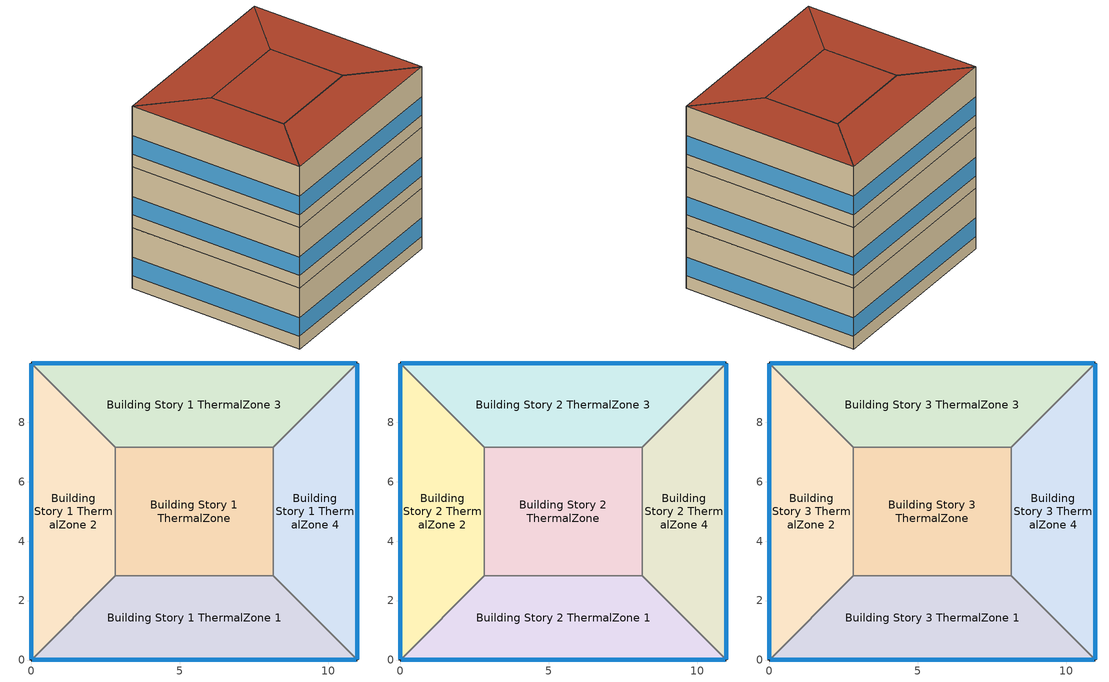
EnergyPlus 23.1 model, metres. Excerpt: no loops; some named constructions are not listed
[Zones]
Building Story 1 ThermalZone
 floor ground (Typical Insulated Carpeted 8in Slab Floor): 8.14,2.83 2.83,2.83 2.83,7.17 8.14,7.17 z0
 wall adiabatic (Typical Interior Wall): 2.83,2.83 8.14,2.83 8.14,7.17 2.83,7.17 2.83,2.83 z0:3.6
 ceiling adiabatic (Typical Interior Floor): 8.14,7.17 2.83,7.17 2.83,2.83 8.14,2.83 z3.6
Building Story 1 ThermalZone 1
 floor ground (Typical Insulated Carpeted 8in Slab Floor): 10.97,0 0,0 2.83,2.83 8.14,2.83 z0
 wall outside (Typical Insulated Steel Framed Exterior Wall R-20.41): 0,0 10.97,0 z0:3.6
 wall adiabatic (Typical Interior Wall): 10.97,0 8.14,2.83 2.83,2.83 0,0 z0:3.6
 window (U 0.48 SHGC 0.40 Dbl Ref-D Clr 6mm/13mm): 0.03,0 10.94,0 z0.76:1.85
 ceiling adiabatic (Typical Interior Ceiling): 8.14,2.83 2.83,2.83 0,0 10.97,0 z3.6
Building Story 1 ThermalZone 2
 floor ground (Typical Insulated Carpeted 8in Slab Floor): 0,0 0,10 2.83,7.17 2.83,2.83 z0
 wall outside (Typical Insulated Steel Framed Exterior Wall R-20.41): 0,10 0,0 z0:3.6
 wall adiabatic (Typical Interior Wall): 0,0 2.83,2.83 2.83,7.17 0,10 z0:3.6
 window (U 0.48 SHGC 0.40 Dbl Ref-D Clr 6mm/13mm): 0,9.97 0,0.03 z0.76:1.85
 ceiling adiabatic (Typical Interior Ceiling): 2.83,2.83 2.83,7.17 0,10 0,0 z3.6
Building Story 1 ThermalZone 3
 floor ground (Typical Insulated Carpeted 8in Slab Floor): 0,10 10.97,10 8.14,7.17 2.83,7.17 z0
 wall outside (Typical Insulated Steel Framed Exterior Wall R-20.41): 10.97,10 0,10 z0:3.6
 wall adiabatic (Typical Interior Wall): 0,10 2.83,7.17 8.14,7.17 10.97,10 z0:3.6
 window (U 0.48 SHGC 0.40 Dbl Ref-D Clr 6mm/13mm): 10.94,10 0.03,10 z0.76:1.85
 ceiling adiabatic (Typical Interior Ceiling): 2.83,7.17 8.14,7.17 10.97,10 0,10 z3.6
Building Story 1 ThermalZone 4
 floor ground (Typical Insulated Carpeted 8in Slab Floor): 10.97,10 10.97,0 8.14,2.83 8.14,7.17 z0
 wall outside (Typical Insulated Steel Framed Exterior Wall R-20.41): 10.97,0 10.97,10 z0:3.6
 wall adiabatic (Typical Interior Wall): 10.97,10 8.14,7.17 8.14,2.83 10.97,0 z0:3.6
 window (U 0.48 SHGC 0.40 Dbl Ref-D Clr 6mm/13mm): 10.97,0.03 10.97,9.97 z0.76:1.85
 ceiling adiabatic (Typical Interior Ceiling): 8.14,7.17 8.14,2.83 10.97,0 10.97,10 z3.6
Building Story 2 ThermalZone
 floor adiabatic (Typical Interior Floor): 8.14,2.83 2.83,2.83 2.83,7.17 8.14,7.17 z3.6
 wall adiabatic (Typical Interior Wall): 2.83,2.83 8.14,2.83 8.14,7.17 2.83,7.17 2.83,2.83 z3.6:7.2
 ceiling adiabatic (Typical Interior Ceiling): 8.14,7.17 2.83,7.17 2.83,2.83 8.14,2.83 z7.2
Building Story 2 ThermalZone 1
 floor adiabatic (Typical Interior Ceiling): 10.97,0 0,0 2.83,2.83 8.14,2.83 z3.6
 wall outside (Typical Insulated Steel Framed Exterior Wall R-20.41): 0,0 10.97,0 z3.6:7.2
 wall adiabatic (Typical Interior Wall): 10.97,0 8.14,2.83 2.83,2.83 0,0 z3.6:7.2
 window (U 0.48 SHGC 0.40 Dbl Ref-D Clr 6mm/13mm): 0.03,0 10.94,0 z4.36:5.45
 ceiling adiabatic (Typical Interior Ceiling): 8.14,2.83 2.83,2.83 0,0 10.97,0 z7.2
Building Story 2 ThermalZone 2
 floor adiabatic (Typical Interior Ceiling): 0,0 0,10 2.83,7.17 2.83,2.83 z3.6
 wall outside (Typical Insulated Steel Framed Exterior Wall R-20.41): 0,10 0,0 z3.6:7.2
 wall adiabatic (Typical Interior Wall): 0,0 2.83,2.83 2.83,7.17 0,10 z3.6:7.2
 window (U 0.48 SHGC 0.40 Dbl Ref-D Clr 6mm/13mm): 0,9.97 0,0.03 z4.36:5.45
 ceiling adiabatic (Typical Interior Ceiling): 2.83,2.83 2.83,7.17 0,10 0,0 z7.2
Building Story 2 ThermalZone 3
 floor adiabatic (Typical Interior Ceiling): 0,10 10.97,10 8.14,7.17 2.83,7.17 z3.6
 wall outside (Typical Insulated Steel Framed Exterior Wall R-20.41): 10.97,10 0,10 z3.6:7.2
 wall adiabatic (Typical Interior Wall): 0,10 2.83,7.17 8.14,7.17 10.97,10 z3.6:7.2
 window (U 0.48 SHGC 0.40 Dbl Ref-D Clr 6mm/13mm): 10.94,10 0.03,10 z4.36:5.45
 ceiling adiabatic (Typical Interior Ceiling): 2.83,7.17 8.14,7.17 10.97,10 0,10 z7.2
Building Story 2 ThermalZone 4
 floor adiabatic (Typical Interior Ceiling): 10.97,10 10.97,0 8.14,2.83 8.14,7.17 z3.6
 wall outside (Typical Insulated Steel Framed Exterior Wall R-20.41): 10.97,0 10.97,10 z3.6:7.2
 wall adiabatic (Typical Interior Wall): 10.97,10 8.14,7.17 8.14,2.83 10.97,0 z3.6:7.2
 window (U 0.48 SHGC 0.40 Dbl Ref-D Clr 6mm/13mm): 10.97,0.03 10.97,9.97 z4.36:5.45
 ceiling adiabatic (Typical Interior Ceiling): 8.14,7.17 8.14,2.83 10.97,0 10.97,10 z7.2
Building Story 3 ThermalZone
 floor adiabatic (Typical Interior Ceiling): 8.14,2.83 2.83,2.83 2.83,7.17 8.14,7.17 z7.2
 wall adiabatic (Typical Interior Wall): 2.83,2.83 8.14,2.83 8.14,7.17 2.83,7.17 2.83,2.83 z7.2:10.8
 roof outside (Typical IEAD Roof R-31.25): 8.14,7.17 2.83,7.17 2.83,2.83 8.14,2.83 z10.8
Building Story 3 ThermalZone 1
 floor adiabatic (Typical Interior Ceiling): 10.97,0 0,0 2.83,2.83 8.14,2.83 z7.2
 wall outside (Typical Insulated Steel Framed Exterior Wall R-20.41): 0,0 10.97,0 z7.2:10.8
 wall adiabatic (Typical Interior Wall): 10.97,0 8.14,2.83 2.83,2.83 0,0 z7.2:10.8
 window (U 0.48 SHGC 0.40 Dbl Ref-D Clr 6mm/13mm): 0.03,0 10.94,0 z7.96:9.05
 roof outside (Typical IEAD Roof R-31.25): 8.14,2.83 2.83,2.83 0,0 10.97,0 z10.8
Building Story 3 ThermalZone 2
 floor adiabatic (Typical Interior Ceiling): 0,0 0,10 2.83,7.17 2.83,2.83 z7.2
 wall outside (Typical Insulated Steel Framed Exterior Wall R-20.41): 0,10 0,0 z7.2:10.8
 wall adiabatic (Typical Interior Wall): 0,0 2.83,2.83 2.83,7.17 0,10 z7.2:10.8
 window (U 0.48 SHGC 0.40 Dbl Ref-D Clr 6mm/13mm): 0,9.97 0,0.03 z7.96:9.05
 roof outside (Typical IEAD Roof R-31.25): 2.83,2.83 2.83,7.17 0,10 0,0 z10.8
Building Story 3 ThermalZone 3
 floor adiabatic (Typical Interior Ceiling): 0,10 10.97,10 8.14,7.17 2.83,7.17 z7.2
 wall outside (Typical Insulated Steel Framed Exterior Wall R-20.41): 10.97,10 0,10 z7.2:10.8
 wall adiabatic (Typical Interior Wall): 0,10 2.83,7.17 8.14,7.17 10.97,10 z7.2:10.8
 window (U 0.48 SHGC 0.40 Dbl Ref-D Clr 6mm/13mm): 10.94,10 0.03,10 z7.96:9.05
 roof outside (Typical IEAD Roof R-31.25): 2.83,7.17 8.14,7.17 10.97,10 0,10 z10.8
Building Story 3 ThermalZone 4
 floor adiabatic (Typical Interior Ceiling): 10.97,10 10.97,0 8.14,2.83 8.14,7.17 z7.2
 wall outside (Typical Insulated Steel Framed Exterior Wall R-20.41): 10.97,0 10.97,10 z7.2:10.8
 wall adiabatic (Typical Interior Wall): 10.97,10 8.14,7.17 8.14,2.83 10.97,0 z7.2:10.8
 window (U 0.48 SHGC 0.40 Dbl Ref-D Clr 6mm/13mm): 10.97,0.03 10.97,9.97 z7.96:9.05
 roof outside (Typical IEAD Roof R-31.25): 8.14,7.17 8.14,2.83 10.97,0 10.97,10 z10.8
[Schedule:Day:Interval]
SchoolSecondary BLDG_LIGHT_SCH_2013 Wknd Day; SchoolSecondary BLDG_LIGHT_SCH_2013 Wknd Day 1; SchoolSecondary BLDG_LIGHT_SCH_2013 Default; SchoolSecondary BLDG_LIGHT_CLASSROOM_SCH_2013 Wknd Day; SchoolSecondary BLDG_LIGHT_CLASSROOM_SCH_2013 Wknd Day 1; SchoolSecondary BLDG_LIGHT_CLASSROOM_SCH_2013 Default; SchoolSecondary BLDG_LIGHT_CORRIDOR_SCH_2013 Wknd Day; SchoolSecondary BLDG_LIGHT_CORRIDOR_SCH_2013 Wknd Day 1; SchoolSecondary BLDG_LIGHT_CORRIDOR_SCH_2013 Default; SchoolSecondary BLDG_LIGHT_GYM_SCH_2013 Wknd Day; SchoolSecondary BLDG_LIGHT_GYM_SCH_2013 Wknd Day 1; SchoolSecondary BLDG_LIGHT_GYM_SCH_2013 Default; SchoolSecondary BLDG_LIGHT_LIBRARY_SCH_2013 Wknd Day; SchoolSecondary BLDG_LIGHT_LIBRARY_SCH_2013 Wknd Day 1; SchoolSecondary BLDG_LIGHT_LIBRARY_SCH_2013 Default; SchoolSecondary BLDG_LIGHT_LOBBYFLR1_SCH_2013 Wknd Day; SchoolSecondary BLDG_LIGHT_LOBBYFLR1_SCH_2013 Wknd Day 1; SchoolSecondary BLDG_LIGHT_LOBBYFLR1_SCH_2013 Default; SchoolSecondary BLDG_LIGHT_MECHANICAL_SCH_2013 Wknd Day; SchoolSecondary BLDG_LIGHT_MECHANICAL_SCH_2013 Wknd Day 1; SchoolSecondary BLDG_LIGHT_MECHANICAL_SCH_2013 Default; SchoolSecondary BLDG_LIGHT_OFFICE_SCH_2013 Wknd Day; SchoolSecondary BLDG_LIGHT_OFFICE_SCH_2013 Wknd Day 1; SchoolSecondary BLDG_LIGHT_OFFICE_SCH_2013 Default; SchoolSecondary BLDG_LIGHT_BATH_SCH_2013 Wknd Day; SchoolSecondary BLDG_LIGHT_BATH_SCH_2013 Wknd Day 1; SchoolSecondary BLDG_LIGHT_BATH_SCH_2013 Default: No, 24:00, 0.1773
SchoolSecondary BLDG_LIGHT_SCH_2013 Wkdy Day; SchoolSecondary BLDG_LIGHT_SCH_2013 Wkdy Day 2; SchoolSecondary BLDG_LIGHT_MECHANICAL_SCH_2013 Wkdy Day; SchoolSecondary BLDG_LIGHT_MECHANICAL_SCH_2013 Wkdy Day 2: No, 07:00, 0.1773, 21:00, 0.9, 24:00, 0.1773
SchoolSecondary BLDG_LIGHT_SCH_2013 Wkdy Day 1; SchoolSecondary BLDG_LIGHT_MECHANICAL_SCH_2013 Wkdy Day 1: No, 08:00, 0.1773, 20:00, 0.5, 24:00, 0.1773
SchoolSecondary BLDG_LIGHT_SCH_2013 Summer Design Day; SchoolSecondary BLDG_LIGHT_CLASSROOM_SCH_2013 Summer Design Day; SchoolSecondary BLDG_LIGHT_CORRIDOR_SCH_2013 Summer Design Day; SchoolSecondary BLDG_LIGHT_GYM_SCH_2013 Summer Design Day; SchoolSecondary BLDG_LIGHT_LIBRARY_SCH_2013 Summer Design Day; SchoolSecondary BLDG_LIGHT_LOBBYFLR1_SCH_2013 Summer Design Day; SchoolSecondary BLDG_LIGHT_MECHANICAL_SCH_2013 Summer Design Day; SchoolSecondary BLDG_LIGHT_OFFICE_SCH_2013 Summer Design Day; SchoolSecondary BLDG_LIGHT_BATH_SCH_2013 Summer Design Day; Clothing Schedule Default Winter Clothes; 18 space(s) Occ Sch Summer Design Day 3; 18 space(s) Occ Sch Winter Design Day 3; 18 space(s) Occ Sch Summer Design Day 1; 18 space(s) Occ Sch Winter Design Day 1; 18 space(s) Occ Sch Summer Design Day 2; 18 space(s) Occ Sch Winter Design Day 2; OfficeMedium BLDG_LIGHT_SCH_2013 Summer Design Day; OfficeMedium BLDG_EQUIP_SCH_2013 Summer Design Day: No, 24:00, 1
SchoolSecondary BLDG_LIGHT_SCH_2013 Winter Design Day; SchoolSecondary BLDG_LIGHT_CLASSROOM_SCH_2013 Winter Design Day; SchoolSecondary BLDG_LIGHT_CORRIDOR_SCH_2013 Winter Design Day; SchoolSecondary BLDG_LIGHT_GYM_SCH_2013 Winter Design Day; SchoolSecondary BLDG_LIGHT_LIBRARY_SCH_2013 Winter Design Day; SchoolSecondary BLDG_LIGHT_LOBBYFLR1_SCH_2013 Winter Design Day; SchoolSecondary BLDG_LIGHT_MECHANICAL_SCH_2013 Winter Design Day; SchoolSecondary BLDG_LIGHT_OFFICE_SCH_2013 Winter Design Day; SchoolSecondary BLDG_LIGHT_BATH_SCH_2013 Winter Design Day; SchoolSecondary BLDG_OCC_SCH_Auditorium Wknd Day; SchoolSecondary BLDG_OCC_SCH_Auditorium Wknd Day 1; SchoolSecondary BLDG_OCC_SCH_Auditorium Default; SchoolSecondary BLDG_OCC_SCH_Auditorium Winter Design Day; Work Efficiency Schedule Default; SchoolSecondary BLDG_OCC_SCH_Cafeteria Wknd Day; SchoolSecondary BLDG_OCC_SCH_Cafeteria Wknd Day 1; SchoolSecondary BLDG_OCC_SCH_Cafeteria Default; SchoolSecondary BLDG_OCC_SCH_Cafeteria Winter Design Day; SchoolSecondary BLDG_OCC_SCH Wknd Day; SchoolSecondary BLDG_OCC_SCH Wknd Day 1; SchoolSecondary BLDG_OCC_SCH Default; SchoolSecondary BLDG_OCC_SCH Winter Design Day; SchoolSecondary BLDG_OCC_SCH_Extend Wknd Day; SchoolSecondary BLDG_OCC_SCH_Extend Wknd Day 1; SchoolSecondary BLDG_OCC_SCH_Extend Default; SchoolSecondary BLDG_OCC_SCH_Extend Winter Design Day; SchoolSecondary BLDG_OCC_SCH_Gym Wknd Day; SchoolSecondary BLDG_OCC_SCH_Gym Wknd Day 1; SchoolSecondary BLDG_OCC_SCH_Gym Default; SchoolSecondary BLDG_OCC_SCH_Gym Winter Design Day; SchoolSecondary BLDG_OCC_SCH_Offices Wknd Day; SchoolSecondary BLDG_OCC_SCH_Offices Wknd Day 1; SchoolSecondary BLDG_OCC_SCH_Offices Default; SchoolSecondary BLDG_OCC_SCH_Offices Winter Design Day; Schedule Day 5; OfficeMedium BLDG_LIGHT_SCH_2013 Winter Design Day; OfficeMedium BLDG_OCC_SCH Winter Design Day; Schedule Day 8; OfficeMedium BLDG_EQUIP_SCH_2013 Winter Design Day: No, 24:00, 0
SchoolSecondary BLDG_LIGHT_CLASSROOM_SCH_2013 Wkdy Day; SchoolSecondary BLDG_LIGHT_CLASSROOM_SCH_2013 Wkdy Day 2: No, 07:00, 0.1773, 08:00, 0.9, 21:00, 0.598291, 24:00, 0.1773
SchoolSecondary BLDG_LIGHT_CLASSROOM_SCH_2013 Wkdy Day 1: No, 08:00, 0.1773, 20:00, 0.332384, 21:00, 0.117863, 24:00, 0.1773
SchoolSecondary BLDG_LIGHT_CORRIDOR_SCH_2013 Wkdy Day; SchoolSecondary BLDG_LIGHT_CORRIDOR_SCH_2013 Wkdy Day 2: No, 07:00, 0.1773, 08:00, 0.9, 21:00, 0.551772, 24:00, 0.1773
SchoolSecondary BLDG_LIGHT_CORRIDOR_SCH_2013 Wkdy Day 1: No, 08:00, 0.1773, 20:00, 0.30654, 21:00, 0.108699, 24:00, 0.1773
SchoolSecondary BLDG_LIGHT_GYM_SCH_2013 Wkdy Day; SchoolSecondary BLDG_LIGHT_GYM_SCH_2013 Wkdy Day 2: No, 07:00, 0.1773, 08:00, 0.9, 21:00, 0.88182, 24:00, 0.1773
SchoolSecondary BLDG_LIGHT_GYM_SCH_2013 Wkdy Day 1: No, 08:00, 0.1773, 20:00, 0.4899, 21:00, 0.173719, 24:00, 0.1773
SchoolSecondary BLDG_LIGHT_LIBRARY_SCH_2013 Wkdy Day; SchoolSecondary BLDG_LIGHT_LIBRARY_SCH_2013 Wkdy Day 2: No, 07:00, 0.1773, 08:00, 0.9, 21:00, 0.8325, 24:00, 0.1773
SchoolSecondary BLDG_LIGHT_LIBRARY_SCH_2013 Wkdy Day 1: No, 08:00, 0.1773, 20:00, 0.4625, 21:00, 0.164002, 24:00, 0.1773
SchoolSecondary BLDG_LIGHT_LOBBYFLR1_SCH_2013 Wkdy Day; SchoolSecondary BLDG_LIGHT_LOBBYFLR1_SCH_2013 Wkdy Day 2: No, 07:00, 0.1773, 08:00, 0.9, 21:00, 0.855, 24:00, 0.1773
SchoolSecondary BLDG_LIGHT_LOBBYFLR1_SCH_2013 Wkdy Day 1: No, 08:00, 0.1773, 20:00, 0.475, 21:00, 0.168435, 24:00, 0.1773
SchoolSecondary BLDG_LIGHT_OFFICE_SCH_2013 Wkdy Day; SchoolSecondary BLDG_LIGHT_OFFICE_SCH_2013 Wkdy Day 2: No, 07:00, 0.1773, 08:00, 0.9, 21:00, 0.747958, 24:00, 0.1773
SchoolSecondary BLDG_LIGHT_OFFICE_SCH_2013 Wkdy Day 1: No, 08:00, 0.1773, 20:00, 0.415533, 21:00, 0.147348, 24:00, 0.1773
SchoolSecondary BLDG_LIGHT_BATH_SCH_2013 Wkdy Day; SchoolSecondary BLDG_LIGHT_BATH_SCH_2013 Wkdy Day 2: No, 07:00, 0.1773, 08:00, 0.9, 21:00, 0.594, 24:00, 0.1773
SchoolSecondary BLDG_LIGHT_BATH_SCH_2013 Wkdy Day 1: No, 08:00, 0.1773, 20:00, 0.33, 21:00, 0.117018, 24:00, 0.1773
SchoolSecondary BLDG_OCC_SCH_Auditorium Wkdy|SmrDsn Day; SchoolSecondary BLDG_OCC_SCH_Auditorium Wkdy|SmrDsn Day 2; SchoolSecondary BLDG_OCC_SCH_Auditorium Summer Design Day: No, 08:00, 0, 15:00, 0.25, 20:00, 0.95, 24:00, 0
SchoolSecondary BLDG_OCC_SCH_Auditorium Wkdy|SmrDsn Day 1: No, 08:00, 0, 17:00, 0.15, 19:00, 0.35, 24:00, 0
SchoolSecondary ACTIVITY_SCH Default; SchoolSecondary ACTIVITY_SCH Summer Design Day; SchoolSecondary ACTIVITY_SCH Winter Design Day; OfficeMedium ACTIVITY_SCH Default; OfficeMedium ACTIVITY_SCH Summer Design Day; OfficeMedium ACTIVITY_SCH Winter Design Day: No, 24:00, 120
Air Velocity Schedule Default: No, 24:00, 0.2
SchoolSecondary BLDG_OCC_SCH_Cafeteria Wkdy|SmrDsn Day; SchoolSecondary BLDG_OCC_SCH_Cafeteria Wkdy|SmrDsn Day 2; SchoolSecondary BLDG_OCC_SCH_Cafeteria Summer Design Day: No, 09:00, 0, 15:00, 0.95, 20:00, 0.35, 24:00, 0
SchoolSecondary BLDG_OCC_SCH_Cafeteria Wkdy|SmrDsn Day 1: No, 09:00, 0, 17:00, 0.15, 19:00, 0.35, 24:00, 0
SchoolSecondary BLDG_OCC_SCH Wkdy|SmrDsn Day; SchoolSecondary BLDG_OCC_SCH Wkdy|SmrDsn Day 2; SchoolSecondary BLDG_OCC_SCH Summer Design Day: No, 08:00, 0, 16:00, 0.95, 21:00, 0.15, 24:00, 0
SchoolSecondary BLDG_OCC_SCH Wkdy|SmrDsn Day 1: No, 08:00, 0, 21:00, 0.15, 24:00, 0
SchoolSecondary BLDG_OCC_SCH_Extend Wkdy|SmrDsn Day; SchoolSecondary BLDG_OCC_SCH_Extend Wkdy|SmrDsn Day 2; SchoolSecondary BLDG_OCC_SCH_Extend Summer Design Day: No, 08:00, 0, 21:00, 0.95, 24:00, 0
SchoolSecondary BLDG_OCC_SCH_Extend Wkdy|SmrDsn Day 1: No, 08:00, 0, 21:00, 0.5, 24:00, 0
SchoolSecondary BLDG_OCC_SCH_Gym Wkdy|SmrDsn Day; SchoolSecondary BLDG_OCC_SCH_Gym Wkdy|SmrDsn Day 2; SchoolSecondary BLDG_OCC_SCH_Gym Summer Design Day: No, 08:00, 0, 16:00, 0.35, 21:00, 0.95, 24:00, 0
SchoolSecondary BLDG_OCC_SCH_Gym Wkdy|SmrDsn Day 1: No, 08:00, 0, 21:00, 0.35, 24:00, 0
SchoolSecondary BLDG_OCC_SCH_Offices Wkdy|SmrDsn Day; SchoolSecondary BLDG_OCC_SCH_Offices Wkdy|SmrDsn Day 2; SchoolSecondary BLDG_OCC_SCH_Offices Summer Design Day: No, 08:00, 0, 17:00, 0.95, 21:00, 0.15, 24:00, 0
SchoolSecondary BLDG_OCC_SCH_Offices Wkdy|SmrDsn Day 1: No, 08:00, 0, 17:00, 0.5, 21:00, 0.15, 24:00, 0
18 space(s) Occ Sch Saturday 3; 18 space(s) Occ Sch Saturday 2: No, 05:00, 0, 06:00, 1, 07:00, 0, 08:00, 1, 11:00, 0, 12:00, 1, 16:00, 0, 17:00, 1, 18:00, 0, 19:00, 1, 24:00, 0
18 space(s) Occ Sch Sunday 3; 18 space(s) Occ Sch Sunday 2: No, 05:00, 0, 06:00, 1, 17:00, 0, 18:00, 1, 24:00, 0
18 space(s) Occ Sch Default 3; 18 space(s) Occ Sch Tuesday 19; 18 space(s) Occ Sch Wednesday 19; 18 space(s) Occ Sch Thursday 19; 18 space(s) Occ Sch Friday 19; 18 space(s) Occ Sch Thursday 18; 18 space(s) Occ Sch Friday 18; 18 space(s) Occ Sch Monday 16; 18 space(s) Occ Sch Tuesday 18; 18 space(s) Occ Sch Wednesday 18; 18 space(s) Occ Sch Thursday 16; 18 space(s) Occ Sch Friday 16; 18 space(s) Occ Sch Monday 14; 18 space(s) Occ Sch Tuesday 16; 18 space(s) Occ Sch Wednesday 16; 18 space(s) Occ Sch Friday 15; 18 space(s) Occ Sch Monday 13; 18 space(s) Occ Sch Tuesday 15; 18 space(s) Occ Sch Wednesday 15; 18 space(s) Occ Sch Thursday 15; 18 space(s) Occ Sch Default 2; 18 space(s) Occ Sch Tuesday 14; 18 space(s) Occ Sch Wednesday 14; 18 space(s) Occ Sch Thursday 14; 18 space(s) Occ Sch Friday 14; 18 space(s) Occ Sch Thursday 13; 18 space(s) Occ Sch Friday 13; 18 space(s) Occ Sch Monday 12; 18 space(s) Occ Sch Tuesday 13; 18 space(s) Occ Sch Wednesday 13; 18 space(s) Occ Sch Thursday 11; 18 space(s) Occ Sch Friday 11; 18 space(s) Occ Sch Monday 10; 18 space(s) Occ Sch Tuesday 11; 18 space(s) Occ Sch Wednesday 11; 18 space(s) Occ Sch Friday 10; 18 space(s) Occ Sch Monday 9; 18 space(s) Occ Sch Tuesday 10; 18 space(s) Occ Sch Wednesday 10; 18 space(s) Occ Sch Thursday 10: No, 05:00, 0, 06:00, 1, 07:00, 1, 08:00, 1, 09:00, 1, 11:00, 0, 13:00, 1, 14:00, 0, 15:00, 1, 16:00, 1, 17:00, 1, 18:00, 1, 19:00, 0, 20:00, 1, 21:00, 1, 22:00, 1, 24:00, 0
18 space(s) Occ Sch Friday 17; 18 space(s) Occ Sch Monday 15; 18 space(s) Occ Sch Tuesday 17; 18 space(s) Occ Sch Wednesday 17; 18 space(s) Occ Sch Thursday 17; 18 space(s) Occ Sch Friday 12; 18 space(s) Occ Sch Monday 11; 18 space(s) Occ Sch Tuesday 12; 18 space(s) Occ Sch Wednesday 12; 18 space(s) Occ Sch Thursday 12: No, 05:00, 0, 06:00, 1, 07:00, 1, 08:00, 1, 09:00, 1, 11:00, 0, 13:00, 1, 16:00, 0, 17:00, 1, 18:00, 1, 19:00, 1, 20:00, 0, 21:00, 1, 22:00, 1, 24:00, 0
18 space(s) Occ Sch Saturday 1: No, 05:00, 0, 06:00, 0.000574461, 07:00, 0, 08:00, 0.00120637, 11:00, 0, 12:00, 0.00120637, 16:00, 0, 17:00, 0.000287231, 18:00, 0, 19:00, 0.000287231, 24:00, 0
18 space(s) Occ Sch Sunday 1: No, 05:00, 0, 06:00, 0.000287231, 17:00, 0, 18:00, 0.000287231, 24:00, 0
18 space(s) Occ Sch Default 1; 18 space(s) Occ Sch Tuesday 9; 18 space(s) Occ Sch Wednesday 9; 18 space(s) Occ Sch Thursday 9; 18 space(s) Occ Sch Friday 9; 18 space(s) Occ Sch Friday 5; 18 space(s) Occ Sch Monday 5; 18 space(s) Occ Sch Tuesday 5; 18 space(s) Occ Sch Wednesday 5; 18 space(s) Occ Sch Thursday 5: No, 05:00, 0, 06:00, 0.000574461, 07:00, 0.000631907, 08:00, 0.0332613, 09:00, 0.00539993, 11:00, 0, 13:00, 0.00269997, 14:00, 0, 15:00, 0.00603184, 16:00, 0.0107424, 17:00, 0.00425101, 18:00, 0.00120637, 19:00, 0, 20:00, 0.0147636, 21:00, 0.0143615, 22:00, 0.000287231, 24:00, 0
18 space(s) Occ Sch Thursday 8; 18 space(s) Occ Sch Friday 8; 18 space(s) Occ Sch Monday 8; 18 space(s) Occ Sch Tuesday 8; 18 space(s) Occ Sch Wednesday 8; 18 space(s) Occ Sch Thursday 6; 18 space(s) Occ Sch Friday 6; 18 space(s) Occ Sch Monday 6; 18 space(s) Occ Sch Tuesday 6; 18 space(s) Occ Sch Wednesday 6: No, 05:00, 0, 06:00, 0.000574461, 07:00, 0.000631907, 08:00, 0.0172338, 09:00, 0.00539993, 11:00, 0, 13:00, 0.00269997, 14:00, 0, 15:00, 0.00603184, 16:00, 0.00528504, 17:00, 0.00425101, 18:00, 0.00120637, 19:00, 0, 20:00, 0.0147636, 21:00, 0.0143615, 22:00, 0.000287231, 24:00, 0
18 space(s) Occ Sch Friday 7; 18 space(s) Occ Sch Monday 7; 18 space(s) Occ Sch Tuesday 7; 18 space(s) Occ Sch Wednesday 7; 18 space(s) Occ Sch Thursday 7: No, 05:00, 0, 06:00, 0.000574461, 07:00, 0.000631907, 08:00, 0.0143041, 09:00, 0.000861692, 11:00, 0, 13:00, 0.00269997, 16:00, 0, 17:00, 0.000229784, 18:00, 0.00114892, 19:00, 0.00672119, 20:00, 0, 21:00, 0.00769778, 22:00, 0.000287231, 24:00, 0
SchoolSecondary BLDG_EQUIP_SCH_2013 Default|Wknd Day; SchoolSecondary BLDG_EQUIP_SCH_2013 Default|Wknd Day 2; SchoolSecondary BLDG_EQUIP_SCH_2013 Default: No, 24:00, 0.295624
SchoolSecondary BLDG_EQUIP_SCH_2013 Wkdy Day; SchoolSecondary BLDG_EQUIP_SCH_2013 Wkdy Day 2: No, 08:00, 0.295624, 17:00, 0.90367, 21:00, 0.332931, 24:00, 0.295624
SchoolSecondary BLDG_EQUIP_SCH_2013 Wkdy Day 1: No, 08:00, 0.21116, 17:00, 0.475616, 21:00, 0.237808, 24:00, 0.21116
SchoolSecondary BLDG_EQUIP_SCH_2013 Default|Wknd Day 1: No, 24:00, 0.21116
SchoolSecondary BLDG_EQUIP_SCH_2013 Summer Design Day: No, 08:00, 0.35, 17:00, 0.95, 24:00, 0.35
SchoolSecondary BLDG_EQUIP_SCH_2013 Winter Design Day 2: No, 24:00, 0.35
SchoolSecondary KITCHEN_ELEC_EQUIP_SCH Wknd Day; SchoolSecondary KITCHEN_ELEC_EQUIP_SCH Wknd Day 1; SchoolSecondary KITCHEN_ELEC_EQUIP_SCH Default; SchoolSecondary KITCHEN_ELEC_EQUIP_SCH Winter Design Day: No, 24:00, 0.1
SchoolSecondary KITCHEN_ELEC_EQUIP_SCH Wkdy Day; SchoolSecondary KITCHEN_ELEC_EQUIP_SCH Wkdy Day 1; SchoolSecondary KITCHEN_ELEC_EQUIP_SCH Wkdy Day 2; SchoolSecondary KITCHEN_ELEC_EQUIP_SCH Summer Design Day: No, 08:00, 0.1, 10:00, 0.15, 13:00, 0.25, 15:00, 0.15, 24:00, 0.1
SchoolSecondary KITCHEN_GAS_EQUIP_SCH Wknd Day; SchoolSecondary KITCHEN_GAS_EQUIP_SCH Wknd Day 1; SchoolSecondary KITCHEN_GAS_EQUIP_SCH Default; SchoolSecondary KITCHEN_GAS_EQUIP_SCH Winter Design Day: No, 24:00, 0.02
SchoolSecondary KITCHEN_GAS_EQUIP_SCH Wkdy|SmrDsn Day; SchoolSecondary KITCHEN_GAS_EQUIP_SCH Wkdy|SmrDsn Day 1; SchoolSecondary KITCHEN_GAS_EQUIP_SCH Wkdy|SmrDsn Day 2; SchoolSecondary KITCHEN_GAS_EQUIP_SCH Summer Design Day: No, 08:00, 0.02, 10:00, 0.15, 13:00, 0.2, 15:00, 0.1, 24:00, 0.02
OfficeMedium BLDG_LIGHT_SCH_2013 Sat Day: No, 06:00, 0.05, 08:00, 0.0862326, 12:00, 0.258698, 17:00, 0.129349, 19:00, 0.0431163, 24:00, 0.05
OfficeMedium BLDG_LIGHT_SCH_2013 Sun Day: No, 06:00, 0.05, 18:00, 0.0431163, 24:00, 0.05
OfficeMedium BLDG_LIGHT_SCH_2013 Wkdy Day: No, 05:00, 0.05, 06:00, 0.1, 07:00, 0.0862326, 08:00, 0.258698, 17:00, 0.776093, 18:00, 0.431163, 20:00, 0.258698, 22:00, 0.172465, 23:00, 0.0862326, 24:00, 0.0431163
OfficeMedium BLDG_OCC_SCH Sat Day: No, 06:00, 0, 08:00, 0.1, 12:00, 0.3, 17:00, 0.1, 19:00, 0.05, 24:00, 0
OfficeMedium BLDG_OCC_SCH Default: No, 06:00, 0, 18:00, 0.05, 24:00, 0
OfficeMedium BLDG_OCC_SCH Wkdy Day: No, 06:00, 0, 07:00, 0.1, 08:00, 0.2, 12:00, 0.95, 13:00, 0.5, 17:00, 0.95, 18:00, 0.3, 22:00, 0.1, 24:00, 0.05
OfficeMedium BLDG_OCC_SCH Summer Design Day: No, 06:00, 0, 22:00, 1, 24:00, 0.05
OfficeMedium BLDG_EQUIP_SCH_2013 Sat Day: No, 06:00, 0.230755, 08:00, 0.381235, 12:00, 0.476543, 17:00, 0.33358, 19:00, 0.285926, 24:00, 0.230755
OfficeMedium BLDG_EQUIP_SCH_2013 Sun Day: No, 06:00, 0.230755, 18:00, 0.288107, 24:00, 0.230755
OfficeMedium BLDG_EQUIP_SCH_2013 Wkdy Day: No, 06:00, 0.307674, 08:00, 0.381235, 12:00, 0.857778, 13:00, 0.76247, 17:00, 0.857778, 18:00, 0.476543, 24:00, 0.381235
Schedule Day 80: No, 06:00, 0, 24:00, 1
Schedule Day 81: No, 06:00, 0.7, 24:00, 1
[Schedule:Week:Daily]
SchoolSecondary BLDG_LIGHT_SCH_2013 Week Rule - Jan1-Jan1: SchoolSecondary BLDG_LIGHT_SCH_2013 Wknd Day, SchoolSecondary BLDG_LIGHT_SCH_2013 Wknd Day, SchoolSecondary BLDG_LIGHT_SCH_2013 Wknd Day, SchoolSecondary BLDG_LIGHT_SCH_2013 Wknd Day, SchoolSecondary BLDG_LIGHT_SCH_2013 Wknd Day, SchoolSecondary BLDG_LIGHT_SCH_2013 Wknd Day, SchoolSecondary BLDG_LIGHT_SCH_2013 Wknd Day, SchoolSecondary BLDG_LIGHT_SCH_2013 Default, SchoolSecondary BLDG_LIGHT_SCH_2013 Summer Design Day, SchoolSecondary BLDG_LIGHT_SCH_2013 Winter Design Day, SchoolSecondary BLDG_LIGHT_SCH_2013 Default, SchoolSecondary BLDG_LIGHT_SCH_2013 Default
SchoolSecondary BLDG_LIGHT_SCH_2013 Week Rule - Jan2-Jun25: SchoolSecondary BLDG_LIGHT_SCH_2013 Wknd Day, SchoolSecondary BLDG_LIGHT_SCH_2013 Wkdy Day, SchoolSecondary BLDG_LIGHT_SCH_2013 Wkdy Day, SchoolSecondary BLDG_LIGHT_SCH_2013 Wkdy Day, SchoolSecondary BLDG_LIGHT_SCH_2013 Wkdy Day, SchoolSecondary BLDG_LIGHT_SCH_2013 Wkdy Day, SchoolSecondary BLDG_LIGHT_SCH_2013 Wknd Day, SchoolSecondary BLDG_LIGHT_SCH_2013 Default, SchoolSecondary BLDG_LIGHT_SCH_2013 Summer Design Day, SchoolSecondary BLDG_LIGHT_SCH_2013 Winter Design Day, SchoolSecondary BLDG_LIGHT_SCH_2013 Default, SchoolSecondary BLDG_LIGHT_SCH_2013 Default
SchoolSecondary BLDG_LIGHT_SCH_2013 Week Rule - Jun26-Jul2: SchoolSecondary BLDG_LIGHT_SCH_2013 Wknd Day, SchoolSecondary BLDG_LIGHT_SCH_2013 Wkdy Day, SchoolSecondary BLDG_LIGHT_SCH_2013 Wkdy Day, SchoolSecondary BLDG_LIGHT_SCH_2013 Wkdy Day, SchoolSecondary BLDG_LIGHT_SCH_2013 Wkdy Day, SchoolSecondary BLDG_LIGHT_SCH_2013 Wkdy Day 1, SchoolSecondary BLDG_LIGHT_SCH_2013 Wknd Day 1, SchoolSecondary BLDG_LIGHT_SCH_2013 Default, SchoolSecondary BLDG_LIGHT_SCH_2013 Summer Design Day, SchoolSecondary BLDG_LIGHT_SCH_2013 Winter Design Day, SchoolSecondary BLDG_LIGHT_SCH_2013 Default, SchoolSecondary BLDG_LIGHT_SCH_2013 Default
SchoolSecondary BLDG_LIGHT_SCH_2013 Week Rule - Jul3-Aug27: SchoolSecondary BLDG_LIGHT_SCH_2013 Wknd Day 1, SchoolSecondary BLDG_LIGHT_SCH_2013 Wkdy Day 1, SchoolSecondary BLDG_LIGHT_SCH_2013 Wkdy Day 1, SchoolSecondary BLDG_LIGHT_SCH_2013 Wkdy Day 1, SchoolSecondary BLDG_LIGHT_SCH_2013 Wkdy Day 1, SchoolSecondary BLDG_LIGHT_SCH_2013 Wkdy Day 1, SchoolSecondary BLDG_LIGHT_SCH_2013 Wknd Day 1, SchoolSecondary BLDG_LIGHT_SCH_2013 Default, SchoolSecondary BLDG_LIGHT_SCH_2013 Summer Design Day, SchoolSecondary BLDG_LIGHT_SCH_2013 Winter Design Day, SchoolSecondary BLDG_LIGHT_SCH_2013 Default, SchoolSecondary BLDG_LIGHT_SCH_2013 Default
SchoolSecondary BLDG_LIGHT_SCH_2013 Week Rule - Aug28-Sep3: SchoolSecondary BLDG_LIGHT_SCH_2013 Wknd Day 1, SchoolSecondary BLDG_LIGHT_SCH_2013 Wkdy Day 1, SchoolSecondary BLDG_LIGHT_SCH_2013 Wkdy Day 1, SchoolSecondary BLDG_LIGHT_SCH_2013 Wkdy Day 1, SchoolSecondary BLDG_LIGHT_SCH_2013 Wkdy Day 2, SchoolSecondary BLDG_LIGHT_SCH_2013 Wkdy Day 2, SchoolSecondary BLDG_LIGHT_SCH_2013 Default, SchoolSecondary BLDG_LIGHT_SCH_2013 Default, SchoolSecondary BLDG_LIGHT_SCH_2013 Summer Design Day, SchoolSecondary BLDG_LIGHT_SCH_2013 Winter Design Day, SchoolSecondary BLDG_LIGHT_SCH_2013 Default, SchoolSecondary BLDG_LIGHT_SCH_2013 Default
SchoolSecondary BLDG_LIGHT_SCH_2013 Week Rule - Sep4-Dec31: SchoolSecondary BLDG_LIGHT_SCH_2013 Default, SchoolSecondary BLDG_LIGHT_SCH_2013 Wkdy Day 2, SchoolSecondary BLDG_LIGHT_SCH_2013 Wkdy Day 2, SchoolSecondary BLDG_LIGHT_SCH_2013 Wkdy Day 2, SchoolSecondary BLDG_LIGHT_SCH_2013 Wkdy Day 2, SchoolSecondary BLDG_LIGHT_SCH_2013 Wkdy Day 2, SchoolSecondary BLDG_LIGHT_SCH_2013 Default, SchoolSecondary BLDG_LIGHT_SCH_2013 Default, SchoolSecondary BLDG_LIGHT_SCH_2013 Summer Design Day, SchoolSecondary BLDG_LIGHT_SCH_2013 Winter Design Day, SchoolSecondary BLDG_LIGHT_SCH_2013 Default, SchoolSecondary BLDG_LIGHT_SCH_2013 Default
SchoolSecondary BLDG_LIGHT_CLASSROOM_SCH_2013 Week Rule - Jan1-Jan1: SchoolSecondary BLDG_LIGHT_CLASSROOM_SCH_2013 Wknd Day, SchoolSecondary BLDG_LIGHT_CLASSROOM_SCH_2013 Wknd Day, SchoolSecondary BLDG_LIGHT_CLASSROOM_SCH_2013 Wknd Day, SchoolSecondary BLDG_LIGHT_CLASSROOM_SCH_2013 Wknd Day, SchoolSecondary BLDG_LIGHT_CLASSROOM_SCH_2013 Wknd Day, SchoolSecondary BLDG_LIGHT_CLASSROOM_SCH_2013 Wknd Day, SchoolSecondary BLDG_LIGHT_CLASSROOM_SCH_2013 Wknd Day, SchoolSecondary BLDG_LIGHT_CLASSROOM_SCH_2013 Default, SchoolSecondary BLDG_LIGHT_CLASSROOM_SCH_2013 Summer Design Day, SchoolSecondary BLDG_LIGHT_CLASSROOM_SCH_2013 Winter Design Day, SchoolSecondary BLDG_LIGHT_CLASSROOM_SCH_2013 Default, SchoolSecondary BLDG_LIGHT_CLASSROOM_SCH_2013 Default
SchoolSecondary BLDG_LIGHT_CLASSROOM_SCH_2013 Week Rule - Jan2-Jun25: SchoolSecondary BLDG_LIGHT_CLASSROOM_SCH_2013 Wknd Day, SchoolSecondary BLDG_LIGHT_CLASSROOM_SCH_2013 Wkdy Day, SchoolSecondary BLDG_LIGHT_CLASSROOM_SCH_2013 Wkdy Day, SchoolSecondary BLDG_LIGHT_CLASSROOM_SCH_2013 Wkdy Day, SchoolSecondary BLDG_LIGHT_CLASSROOM_SCH_2013 Wkdy Day, SchoolSecondary BLDG_LIGHT_CLASSROOM_SCH_2013 Wkdy Day, SchoolSecondary BLDG_LIGHT_CLASSROOM_SCH_2013 Wknd Day, SchoolSecondary BLDG_LIGHT_CLASSROOM_SCH_2013 Default, SchoolSecondary BLDG_LIGHT_CLASSROOM_SCH_2013 Summer Design Day, SchoolSecondary BLDG_LIGHT_CLASSROOM_SCH_2013 Winter Design Day, SchoolSecondary BLDG_LIGHT_CLASSROOM_SCH_2013 Default, SchoolSecondary BLDG_LIGHT_CLASSROOM_SCH_2013 Default
SchoolSecondary BLDG_LIGHT_CLASSROOM_SCH_2013 Week Rule - Jun26-Jul2: SchoolSecondary BLDG_LIGHT_CLASSROOM_SCH_2013 Wknd Day, SchoolSecondary BLDG_LIGHT_CLASSROOM_SCH_2013 Wkdy Day, SchoolSecondary BLDG_LIGHT_CLASSROOM_SCH_2013 Wkdy Day, SchoolSecondary BLDG_LIGHT_CLASSROOM_SCH_2013 Wkdy Day, SchoolSecondary BLDG_LIGHT_CLASSROOM_SCH_2013 Wkdy Day, SchoolSecondary BLDG_LIGHT_CLASSROOM_SCH_2013 Wkdy Day 1, SchoolSecondary BLDG_LIGHT_CLASSROOM_SCH_2013 Wknd Day 1, SchoolSecondary BLDG_LIGHT_CLASSROOM_SCH_2013 Default, SchoolSecondary BLDG_LIGHT_CLASSROOM_SCH_2013 Summer Design Day, SchoolSecondary BLDG_LIGHT_CLASSROOM_SCH_2013 Winter Design Day, SchoolSecondary BLDG_LIGHT_CLASSROOM_SCH_2013 Default, SchoolSecondary BLDG_LIGHT_CLASSROOM_SCH_2013 Default
SchoolSecondary BLDG_LIGHT_CLASSROOM_SCH_2013 Week Rule - Jul3-Aug27: SchoolSecondary BLDG_LIGHT_CLASSROOM_SCH_2013 Wknd Day 1, SchoolSecondary BLDG_LIGHT_CLASSROOM_SCH_2013 Wkdy Day 1, SchoolSecondary BLDG_LIGHT_CLASSROOM_SCH_2013 Wkdy Day 1, SchoolSecondary BLDG_LIGHT_CLASSROOM_SCH_2013 Wkdy Day 1, SchoolSecondary BLDG_LIGHT_CLASSROOM_SCH_2013 Wkdy Day 1, SchoolSecondary BLDG_LIGHT_CLASSROOM_SCH_2013 Wkdy Day 1, SchoolSecondary BLDG_LIGHT_CLASSROOM_SCH_2013 Wknd Day 1, SchoolSecondary BLDG_LIGHT_CLASSROOM_SCH_2013 Default, SchoolSecondary BLDG_LIGHT_CLASSROOM_SCH_2013 Summer Design Day, SchoolSecondary BLDG_LIGHT_CLASSROOM_SCH_2013 Winter Design Day, SchoolSecondary BLDG_LIGHT_CLASSROOM_SCH_2013 Default, SchoolSecondary BLDG_LIGHT_CLASSROOM_SCH_2013 Default
SchoolSecondary BLDG_LIGHT_CLASSROOM_SCH_2013 Week Rule - Aug28-Sep3: SchoolSecondary BLDG_LIGHT_CLASSROOM_SCH_2013 Wknd Day 1, SchoolSecondary BLDG_LIGHT_CLASSROOM_SCH_2013 Wkdy Day 1, SchoolSecondary BLDG_LIGHT_CLASSROOM_SCH_2013 Wkdy Day 1, SchoolSecondary BLDG_LIGHT_CLASSROOM_SCH_2013 Wkdy Day 1, SchoolSecondary BLDG_LIGHT_CLASSROOM_SCH_2013 Wkdy Day 2, SchoolSecondary BLDG_LIGHT_CLASSROOM_SCH_2013 Wkdy Day 2, SchoolSecondary BLDG_LIGHT_CLASSROOM_SCH_2013 Default, SchoolSecondary BLDG_LIGHT_CLASSROOM_SCH_2013 Default, SchoolSecondary BLDG_LIGHT_CLASSROOM_SCH_2013 Summer Design Day, SchoolSecondary BLDG_LIGHT_CLASSROOM_SCH_2013 Winter Design Day, SchoolSecondary BLDG_LIGHT_CLASSROOM_SCH_2013 Default, SchoolSecondary BLDG_LIGHT_CLASSROOM_SCH_2013 Default
SchoolSecondary BLDG_LIGHT_CLASSROOM_SCH_2013 Week Rule - Sep4-Dec31: SchoolSecondary BLDG_LIGHT_CLASSROOM_SCH_2013 Default, SchoolSecondary BLDG_LIGHT_CLASSROOM_SCH_2013 Wkdy Day 2, SchoolSecondary BLDG_LIGHT_CLASSROOM_SCH_2013 Wkdy Day 2, SchoolSecondary BLDG_LIGHT_CLASSROOM_SCH_2013 Wkdy Day 2, SchoolSecondary BLDG_LIGHT_CLASSROOM_SCH_2013 Wkdy Day 2, SchoolSecondary BLDG_LIGHT_CLASSROOM_SCH_2013 Wkdy Day 2, SchoolSecondary BLDG_LIGHT_CLASSROOM_SCH_2013 Default, SchoolSecondary BLDG_LIGHT_CLASSROOM_SCH_2013 Default, SchoolSecondary BLDG_LIGHT_CLASSROOM_SCH_2013 Summer Design Day, SchoolSecondary BLDG_LIGHT_CLASSROOM_SCH_2013 Winter Design Day, SchoolSecondary BLDG_LIGHT_CLASSROOM_SCH_2013 Default, SchoolSecondary BLDG_LIGHT_CLASSROOM_SCH_2013 Default
SchoolSecondary BLDG_LIGHT_CORRIDOR_SCH_2013 Week Rule - Jan1-Jan1: SchoolSecondary BLDG_LIGHT_CORRIDOR_SCH_2013 Wknd Day, SchoolSecondary BLDG_LIGHT_CORRIDOR_SCH_2013 Wknd Day, SchoolSecondary BLDG_LIGHT_CORRIDOR_SCH_2013 Wknd Day, SchoolSecondary BLDG_LIGHT_CORRIDOR_SCH_2013 Wknd Day, SchoolSecondary BLDG_LIGHT_CORRIDOR_SCH_2013 Wknd Day, SchoolSecondary BLDG_LIGHT_CORRIDOR_SCH_2013 Wknd Day, SchoolSecondary BLDG_LIGHT_CORRIDOR_SCH_2013 Wknd Day, SchoolSecondary BLDG_LIGHT_CORRIDOR_SCH_2013 Default, SchoolSecondary BLDG_LIGHT_CORRIDOR_SCH_2013 Summer Design Day, SchoolSecondary BLDG_LIGHT_CORRIDOR_SCH_2013 Winter Design Day, SchoolSecondary BLDG_LIGHT_CORRIDOR_SCH_2013 Default, SchoolSecondary BLDG_LIGHT_CORRIDOR_SCH_2013 Default
SchoolSecondary BLDG_LIGHT_CORRIDOR_SCH_2013 Week Rule - Jan2-Jun25: SchoolSecondary BLDG_LIGHT_CORRIDOR_SCH_2013 Wknd Day, SchoolSecondary BLDG_LIGHT_CORRIDOR_SCH_2013 Wkdy Day, SchoolSecondary BLDG_LIGHT_CORRIDOR_SCH_2013 Wkdy Day, SchoolSecondary BLDG_LIGHT_CORRIDOR_SCH_2013 Wkdy Day, SchoolSecondary BLDG_LIGHT_CORRIDOR_SCH_2013 Wkdy Day, SchoolSecondary BLDG_LIGHT_CORRIDOR_SCH_2013 Wkdy Day, SchoolSecondary BLDG_LIGHT_CORRIDOR_SCH_2013 Wknd Day, SchoolSecondary BLDG_LIGHT_CORRIDOR_SCH_2013 Default, SchoolSecondary BLDG_LIGHT_CORRIDOR_SCH_2013 Summer Design Day, SchoolSecondary BLDG_LIGHT_CORRIDOR_SCH_2013 Winter Design Day, SchoolSecondary BLDG_LIGHT_CORRIDOR_SCH_2013 Default, SchoolSecondary BLDG_LIGHT_CORRIDOR_SCH_2013 Default
SchoolSecondary BLDG_LIGHT_CORRIDOR_SCH_2013 Week Rule - Jun26-Jul2: SchoolSecondary BLDG_LIGHT_CORRIDOR_SCH_2013 Wknd Day, SchoolSecondary BLDG_LIGHT_CORRIDOR_SCH_2013 Wkdy Day, SchoolSecondary BLDG_LIGHT_CORRIDOR_SCH_2013 Wkdy Day, SchoolSecondary BLDG_LIGHT_CORRIDOR_SCH_2013 Wkdy Day, SchoolSecondary BLDG_LIGHT_CORRIDOR_SCH_2013 Wkdy Day, SchoolSecondary BLDG_LIGHT_CORRIDOR_SCH_2013 Wkdy Day 1, SchoolSecondary BLDG_LIGHT_CORRIDOR_SCH_2013 Wknd Day 1, SchoolSecondary BLDG_LIGHT_CORRIDOR_SCH_2013 Default, SchoolSecondary BLDG_LIGHT_CORRIDOR_SCH_2013 Summer Design Day, SchoolSecondary BLDG_LIGHT_CORRIDOR_SCH_2013 Winter Design Day, SchoolSecondary BLDG_LIGHT_CORRIDOR_SCH_2013 Default, SchoolSecondary BLDG_LIGHT_CORRIDOR_SCH_2013 Default
SchoolSecondary BLDG_LIGHT_CORRIDOR_SCH_2013 Week Rule - Jul3-Aug27: SchoolSecondary BLDG_LIGHT_CORRIDOR_SCH_2013 Wknd Day 1, SchoolSecondary BLDG_LIGHT_CORRIDOR_SCH_2013 Wkdy Day 1, SchoolSecondary BLDG_LIGHT_CORRIDOR_SCH_2013 Wkdy Day 1, SchoolSecondary BLDG_LIGHT_CORRIDOR_SCH_2013 Wkdy Day 1, SchoolSecondary BLDG_LIGHT_CORRIDOR_SCH_2013 Wkdy Day 1, SchoolSecondary BLDG_LIGHT_CORRIDOR_SCH_2013 Wkdy Day 1, SchoolSecondary BLDG_LIGHT_CORRIDOR_SCH_2013 Wknd Day 1, SchoolSecondary BLDG_LIGHT_CORRIDOR_SCH_2013 Default, SchoolSecondary BLDG_LIGHT_CORRIDOR_SCH_2013 Summer Design Day, SchoolSecondary BLDG_LIGHT_CORRIDOR_SCH_2013 Winter Design Day, SchoolSecondary BLDG_LIGHT_CORRIDOR_SCH_2013 Default, SchoolSecondary BLDG_LIGHT_CORRIDOR_SCH_2013 Default
SchoolSecondary BLDG_LIGHT_CORRIDOR_SCH_2013 Week Rule - Aug28-Sep3: SchoolSecondary BLDG_LIGHT_CORRIDOR_SCH_2013 Wknd Day 1, SchoolSecondary BLDG_LIGHT_CORRIDOR_SCH_2013 Wkdy Day 1, SchoolSecondary BLDG_LIGHT_CORRIDOR_SCH_2013 Wkdy Day 1, SchoolSecondary BLDG_LIGHT_CORRIDOR_SCH_2013 Wkdy Day 1, SchoolSecondary BLDG_LIGHT_CORRIDOR_SCH_2013 Wkdy Day 2, SchoolSecondary BLDG_LIGHT_CORRIDOR_SCH_2013 Wkdy Day 2, SchoolSecondary BLDG_LIGHT_CORRIDOR_SCH_2013 Default, SchoolSecondary BLDG_LIGHT_CORRIDOR_SCH_2013 Default, SchoolSecondary BLDG_LIGHT_CORRIDOR_SCH_2013 Summer Design Day, SchoolSecondary BLDG_LIGHT_CORRIDOR_SCH_2013 Winter Design Day, SchoolSecondary BLDG_LIGHT_CORRIDOR_SCH_2013 Default, SchoolSecondary BLDG_LIGHT_CORRIDOR_SCH_2013 Default
SchoolSecondary BLDG_LIGHT_CORRIDOR_SCH_2013 Week Rule - Sep4-Dec31: SchoolSecondary BLDG_LIGHT_CORRIDOR_SCH_2013 Default, SchoolSecondary BLDG_LIGHT_CORRIDOR_SCH_2013 Wkdy Day 2, SchoolSecondary BLDG_LIGHT_CORRIDOR_SCH_2013 Wkdy Day 2, SchoolSecondary BLDG_LIGHT_CORRIDOR_SCH_2013 Wkdy Day 2, SchoolSecondary BLDG_LIGHT_CORRIDOR_SCH_2013 Wkdy Day 2, SchoolSecondary BLDG_LIGHT_CORRIDOR_SCH_2013 Wkdy Day 2, SchoolSecondary BLDG_LIGHT_CORRIDOR_SCH_2013 Default, SchoolSecondary BLDG_LIGHT_CORRIDOR_SCH_2013 Default, SchoolSecondary BLDG_LIGHT_CORRIDOR_SCH_2013 Summer Design Day, SchoolSecondary BLDG_LIGHT_CORRIDOR_SCH_2013 Winter Design Day, SchoolSecondary BLDG_LIGHT_CORRIDOR_SCH_2013 Default, SchoolSecondary BLDG_LIGHT_CORRIDOR_SCH_2013 Default
SchoolSecondary BLDG_LIGHT_GYM_SCH_2013 Week Rule - Jan1-Jan1: SchoolSecondary BLDG_LIGHT_GYM_SCH_2013 Wknd Day, SchoolSecondary BLDG_LIGHT_GYM_SCH_2013 Wknd Day, SchoolSecondary BLDG_LIGHT_GYM_SCH_2013 Wknd Day, SchoolSecondary BLDG_LIGHT_GYM_SCH_2013 Wknd Day, SchoolSecondary BLDG_LIGHT_GYM_SCH_2013 Wknd Day, SchoolSecondary BLDG_LIGHT_GYM_SCH_2013 Wknd Day, SchoolSecondary BLDG_LIGHT_GYM_SCH_2013 Wknd Day, SchoolSecondary BLDG_LIGHT_GYM_SCH_2013 Default, SchoolSecondary BLDG_LIGHT_GYM_SCH_2013 Summer Design Day, SchoolSecondary BLDG_LIGHT_GYM_SCH_2013 Winter Design Day, SchoolSecondary BLDG_LIGHT_GYM_SCH_2013 Default, SchoolSecondary BLDG_LIGHT_GYM_SCH_2013 Default
SchoolSecondary BLDG_LIGHT_GYM_SCH_2013 Week Rule - Jan2-Jun25: SchoolSecondary BLDG_LIGHT_GYM_SCH_2013 Wknd Day, SchoolSecondary BLDG_LIGHT_GYM_SCH_2013 Wkdy Day, SchoolSecondary BLDG_LIGHT_GYM_SCH_2013 Wkdy Day, SchoolSecondary BLDG_LIGHT_GYM_SCH_2013 Wkdy Day, SchoolSecondary BLDG_LIGHT_GYM_SCH_2013 Wkdy Day, SchoolSecondary BLDG_LIGHT_GYM_SCH_2013 Wkdy Day, SchoolSecondary BLDG_LIGHT_GYM_SCH_2013 Wknd Day, SchoolSecondary BLDG_LIGHT_GYM_SCH_2013 Default, SchoolSecondary BLDG_LIGHT_GYM_SCH_2013 Summer Design Day, SchoolSecondary BLDG_LIGHT_GYM_SCH_2013 Winter Design Day, SchoolSecondary BLDG_LIGHT_GYM_SCH_2013 Default, SchoolSecondary BLDG_LIGHT_GYM_SCH_2013 Default
SchoolSecondary BLDG_LIGHT_GYM_SCH_2013 Week Rule - Jun26-Jul2: SchoolSecondary BLDG_LIGHT_GYM_SCH_2013 Wknd Day, SchoolSecondary BLDG_LIGHT_GYM_SCH_2013 Wkdy Day, SchoolSecondary BLDG_LIGHT_GYM_SCH_2013 Wkdy Day, SchoolSecondary BLDG_LIGHT_GYM_SCH_2013 Wkdy Day, SchoolSecondary BLDG_LIGHT_GYM_SCH_2013 Wkdy Day, SchoolSecondary BLDG_LIGHT_GYM_SCH_2013 Wkdy Day 1, SchoolSecondary BLDG_LIGHT_GYM_SCH_2013 Wknd Day 1, SchoolSecondary BLDG_LIGHT_GYM_SCH_2013 Default, SchoolSecondary BLDG_LIGHT_GYM_SCH_2013 Summer Design Day, SchoolSecondary BLDG_LIGHT_GYM_SCH_2013 Winter Design Day, SchoolSecondary BLDG_LIGHT_GYM_SCH_2013 Default, SchoolSecondary BLDG_LIGHT_GYM_SCH_2013 Default
SchoolSecondary BLDG_LIGHT_GYM_SCH_2013 Week Rule - Jul3-Aug27: SchoolSecondary BLDG_LIGHT_GYM_SCH_2013 Wknd Day 1, SchoolSecondary BLDG_LIGHT_GYM_SCH_2013 Wkdy Day 1, SchoolSecondary BLDG_LIGHT_GYM_SCH_2013 Wkdy Day 1, SchoolSecondary BLDG_LIGHT_GYM_SCH_2013 Wkdy Day 1, SchoolSecondary BLDG_LIGHT_GYM_SCH_2013 Wkdy Day 1, SchoolSecondary BLDG_LIGHT_GYM_SCH_2013 Wkdy Day 1, SchoolSecondary BLDG_LIGHT_GYM_SCH_2013 Wknd Day 1, SchoolSecondary BLDG_LIGHT_GYM_SCH_2013 Default, SchoolSecondary BLDG_LIGHT_GYM_SCH_2013 Summer Design Day, SchoolSecondary BLDG_LIGHT_GYM_SCH_2013 Winter Design Day, SchoolSecondary BLDG_LIGHT_GYM_SCH_2013 Default, SchoolSecondary BLDG_LIGHT_GYM_SCH_2013 Default
SchoolSecondary BLDG_LIGHT_GYM_SCH_2013 Week Rule - Aug28-Sep3: SchoolSecondary BLDG_LIGHT_GYM_SCH_2013 Wknd Day 1, SchoolSecondary BLDG_LIGHT_GYM_SCH_2013 Wkdy Day 1, SchoolSecondary BLDG_LIGHT_GYM_SCH_2013 Wkdy Day 1, SchoolSecondary BLDG_LIGHT_GYM_SCH_2013 Wkdy Day 1, SchoolSecondary BLDG_LIGHT_GYM_SCH_2013 Wkdy Day 2, SchoolSecondary BLDG_LIGHT_GYM_SCH_2013 Wkdy Day 2, SchoolSecondary BLDG_LIGHT_GYM_SCH_2013 Default, SchoolSecondary BLDG_LIGHT_GYM_SCH_2013 Default, SchoolSecondary BLDG_LIGHT_GYM_SCH_2013 Summer Design Day, SchoolSecondary BLDG_LIGHT_GYM_SCH_2013 Winter Design Day, SchoolSecondary BLDG_LIGHT_GYM_SCH_2013 Default, SchoolSecondary BLDG_LIGHT_GYM_SCH_2013 Default
SchoolSecondary BLDG_LIGHT_GYM_SCH_2013 Week Rule - Sep4-Dec31: SchoolSecondary BLDG_LIGHT_GYM_SCH_2013 Default, SchoolSecondary BLDG_LIGHT_GYM_SCH_2013 Wkdy Day 2, SchoolSecondary BLDG_LIGHT_GYM_SCH_2013 Wkdy Day 2, SchoolSecondary BLDG_LIGHT_GYM_SCH_2013 Wkdy Day 2, SchoolSecondary BLDG_LIGHT_GYM_SCH_2013 Wkdy Day 2, SchoolSecondary BLDG_LIGHT_GYM_SCH_2013 Wkdy Day 2, SchoolSecondary BLDG_LIGHT_GYM_SCH_2013 Default, SchoolSecondary BLDG_LIGHT_GYM_SCH_2013 Default, SchoolSecondary BLDG_LIGHT_GYM_SCH_2013 Summer Design Day, SchoolSecondary BLDG_LIGHT_GYM_SCH_2013 Winter Design Day, SchoolSecondary BLDG_LIGHT_GYM_SCH_2013 Default, SchoolSecondary BLDG_LIGHT_GYM_SCH_2013 Default
SchoolSecondary BLDG_LIGHT_LIBRARY_SCH_2013 Week Rule - Jan1-Jan1: SchoolSecondary BLDG_LIGHT_LIBRARY_SCH_2013 Wknd Day, SchoolSecondary BLDG_LIGHT_LIBRARY_SCH_2013 Wknd Day, SchoolSecondary BLDG_LIGHT_LIBRARY_SCH_2013 Wknd Day, SchoolSecondary BLDG_LIGHT_LIBRARY_SCH_2013 Wknd Day, SchoolSecondary BLDG_LIGHT_LIBRARY_SCH_2013 Wknd Day, SchoolSecondary BLDG_LIGHT_LIBRARY_SCH_2013 Wknd Day, SchoolSecondary BLDG_LIGHT_LIBRARY_SCH_2013 Wknd Day, SchoolSecondary BLDG_LIGHT_LIBRARY_SCH_2013 Default, SchoolSecondary BLDG_LIGHT_LIBRARY_SCH_2013 Summer Design Day, SchoolSecondary BLDG_LIGHT_LIBRARY_SCH_2013 Winter Design Day, SchoolSecondary BLDG_LIGHT_LIBRARY_SCH_2013 Default, SchoolSecondary BLDG_LIGHT_LIBRARY_SCH_2013 Default
SchoolSecondary BLDG_LIGHT_LIBRARY_SCH_2013 Week Rule - Jan2-Jun25: SchoolSecondary BLDG_LIGHT_LIBRARY_SCH_2013 Wknd Day, SchoolSecondary BLDG_LIGHT_LIBRARY_SCH_2013 Wkdy Day, SchoolSecondary BLDG_LIGHT_LIBRARY_SCH_2013 Wkdy Day, SchoolSecondary BLDG_LIGHT_LIBRARY_SCH_2013 Wkdy Day, SchoolSecondary BLDG_LIGHT_LIBRARY_SCH_2013 Wkdy Day, SchoolSecondary BLDG_LIGHT_LIBRARY_SCH_2013 Wkdy Day, SchoolSecondary BLDG_LIGHT_LIBRARY_SCH_2013 Wknd Day, SchoolSecondary BLDG_LIGHT_LIBRARY_SCH_2013 Default, SchoolSecondary BLDG_LIGHT_LIBRARY_SCH_2013 Summer Design Day, SchoolSecondary BLDG_LIGHT_LIBRARY_SCH_2013 Winter Design Day, SchoolSecondary BLDG_LIGHT_LIBRARY_SCH_2013 Default, SchoolSecondary BLDG_LIGHT_LIBRARY_SCH_2013 Default
SchoolSecondary BLDG_LIGHT_LIBRARY_SCH_2013 Week Rule - Jun26-Jul2: SchoolSecondary BLDG_LIGHT_LIBRARY_SCH_2013 Wknd Day, SchoolSecondary BLDG_LIGHT_LIBRARY_SCH_2013 Wkdy Day, SchoolSecondary BLDG_LIGHT_LIBRARY_SCH_2013 Wkdy Day, SchoolSecondary BLDG_LIGHT_LIBRARY_SCH_2013 Wkdy Day, SchoolSecondary BLDG_LIGHT_LIBRARY_SCH_2013 Wkdy Day, SchoolSecondary BLDG_LIGHT_LIBRARY_SCH_2013 Wkdy Day 1, SchoolSecondary BLDG_LIGHT_LIBRARY_SCH_2013 Wknd Day 1, SchoolSecondary BLDG_LIGHT_LIBRARY_SCH_2013 Default, SchoolSecondary BLDG_LIGHT_LIBRARY_SCH_2013 Summer Design Day, SchoolSecondary BLDG_LIGHT_LIBRARY_SCH_2013 Winter Design Day, SchoolSecondary BLDG_LIGHT_LIBRARY_SCH_2013 Default, SchoolSecondary BLDG_LIGHT_LIBRARY_SCH_2013 Default
SchoolSecondary BLDG_LIGHT_LIBRARY_SCH_2013 Week Rule - Jul3-Aug27: SchoolSecondary BLDG_LIGHT_LIBRARY_SCH_2013 Wknd Day 1, SchoolSecondary BLDG_LIGHT_LIBRARY_SCH_2013 Wkdy Day 1, SchoolSecondary BLDG_LIGHT_LIBRARY_SCH_2013 Wkdy Day 1, SchoolSecondary BLDG_LIGHT_LIBRARY_SCH_2013 Wkdy Day 1, SchoolSecondary BLDG_LIGHT_LIBRARY_SCH_2013 Wkdy Day 1, SchoolSecondary BLDG_LIGHT_LIBRARY_SCH_2013 Wkdy Day 1, SchoolSecondary BLDG_LIGHT_LIBRARY_SCH_2013 Wknd Day 1, SchoolSecondary BLDG_LIGHT_LIBRARY_SCH_2013 Default, SchoolSecondary BLDG_LIGHT_LIBRARY_SCH_2013 Summer Design Day, SchoolSecondary BLDG_LIGHT_LIBRARY_SCH_2013 Winter Design Day, SchoolSecondary BLDG_LIGHT_LIBRARY_SCH_2013 Default, SchoolSecondary BLDG_LIGHT_LIBRARY_SCH_2013 Default
